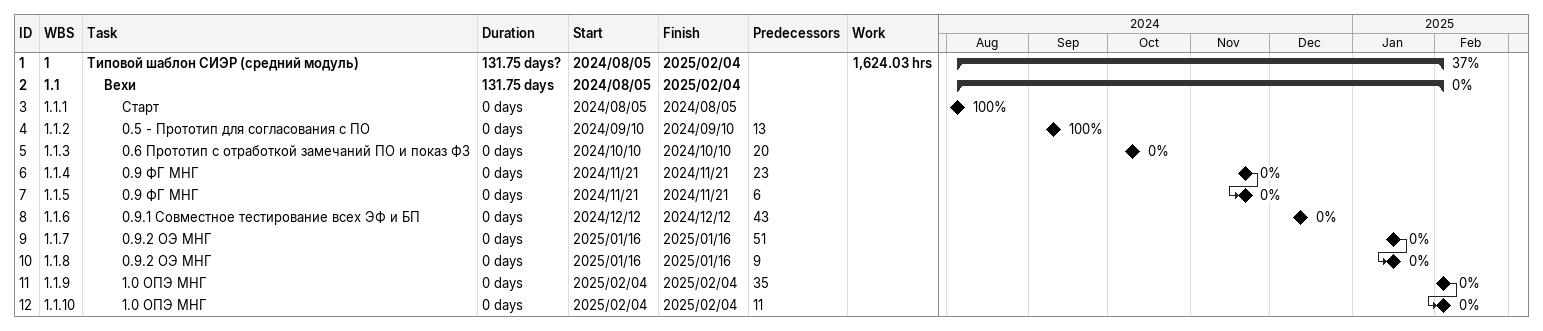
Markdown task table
| ID | WBS | Task | Duration | Start | Finish | Predecessors | % complete | Work (h) |
|---|---|---|---|---|---|---|---|---|
| 1 | 1 | **Типовой шаблон СИЭР (средний модуль)** | 131.75d? | 2024-08-05 | 2025-02-04 |  | 37 | 1624.03 |
| 2 | 1.1 | **Вехи** | 131.75d | 2024-08-05 | 2025-02-04 |  | 0 |  |
| 3 | 1.1.1 | Старт | 0d | 2024-08-05 | 2024-08-05 |  | 100 |  |
| 4 | 1.1.2 | 0.5 - Прототип для согласования с ПО | 0d | 2024-09-10 | 2024-09-10 | 13 | 100 |  |
| 5 | 1.1.3 | 0.6 Прототип с отработкой замечаний ПО и показ ФЗ | 0d | 2024-10-10 | 2024-10-10 | 20 | 0 |  |
| 6 | 1.1.4 | 0.9 ФГ МНГ | 0d | 2024-11-21 | 2024-11-21 | 23 | 0 |  |
| 7 | 1.1.5 | 0.9 ФГ МНГ | 0d | 2024-11-21 | 2024-11-21 | 6 | 0 |  |
| 8 | 1.1.6 | 0.9.1 Совместное тестирование всех ЭФ и БП | 0d | 2024-12-12 | 2024-12-12 | 43 | 0 |  |
| 9 | 1.1.7 | 0.9.2 ОЭ МНГ | 0d | 2025-01-16 | 2025-01-16 | 51 | 0 |  |
| 10 | 1.1.8 | 0.9.2 ОЭ МНГ | 0d | 2025-01-16 | 2025-01-16 | 9 | 0 |  |
| 11 | 1.1.9 | 1.0 ОПЭ МНГ | 0d | 2025-02-04 | 2025-02-04 | 35 | 0 |  |
| 12 | 1.1.10 | 1.0 ОПЭ МНГ | 0d | 2025-02-04 | 2025-02-04 | 11 | 0 |  |
